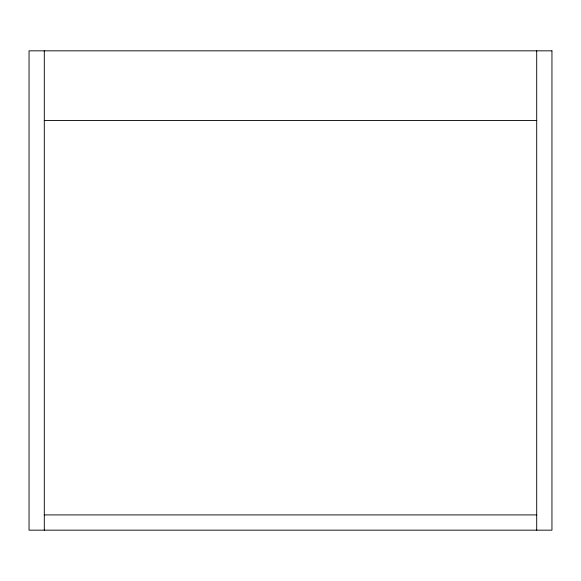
<?xml version="1.0" encoding="UTF-8"?>
<svg xmlns="http://www.w3.org/2000/svg" width="581" height="581" viewBox="0 0 581 581"><rect width="100%" height="100%" fill="white"/><g stroke="black" fill="none" stroke-linecap="round" stroke-linejoin="round"><path stroke-width="0.87" d="M44.301 120.557L536.699 120.557M44.301 514.911L536.699 514.911M536.699 50.837L536.699 530.162M44.301 50.837L44.301 530.162M551.95 50.837L29.05 50.837L29.05 530.162L551.95 530.162L551.95 50.837"/></g></svg>
